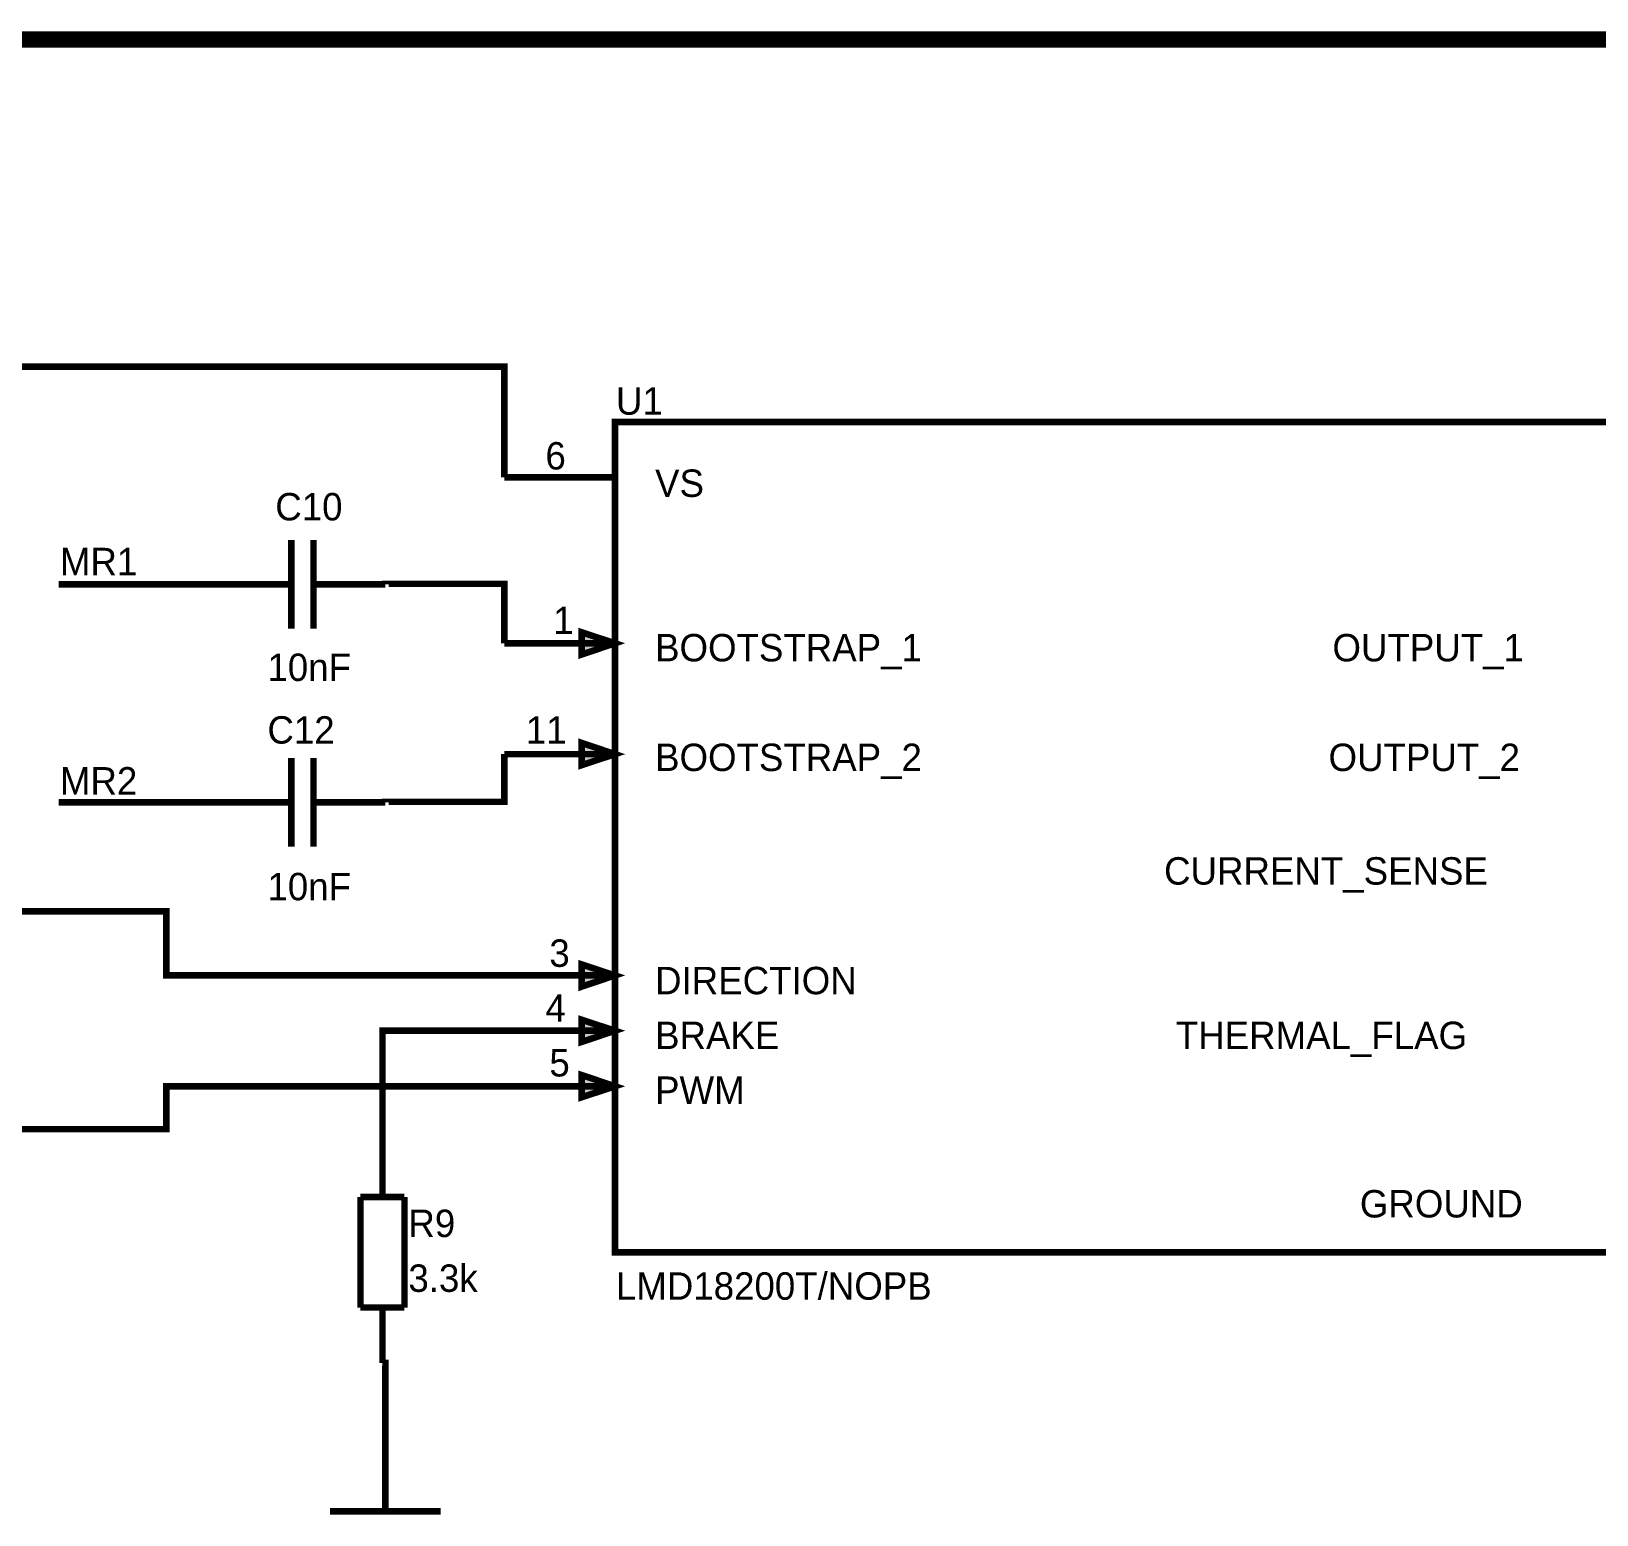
# Model space of a CAD drawing. Header units: millimetres. Extents: x 0 to 394, y 0 to 282.
# Drawn here: x 38.8 to 110.6, y 137.3 to 205.4 of the extents above; entities that cross this region are included whole.
import ezdxf

# ---------------------------------------------------------------- set-up
doc = ezdxf.new("R2010")
doc.units = ezdxf.units.MM
doc.layers.add('Sheet', color=255, linetype='Continuous')

msp = doc.modelspace()

# ---------------------------------------------------------------- linework, layer by layer
at = {"layer": 'Sheet'}
for points, const_width in [([(5.009, 204.997), (220.008, 204.997)], 0.749), ([(30.008, 189.982), (60.466, 189.982), (60.466, 184.905)], 0.3), ([(65.542, 184.905), (60.466, 184.905)], 0.3), ([(50.695, 177.965), (50.695, 182.03)], 0.3), ([(51.706, 182.03), (51.706, 177.965)], 0.3), ([(47.393, 179.997), (40.015, 179.997)], 0.3), ([(49.931, 179.997), (47.393, 179.997)], 0.3), ([(49.931, 179.997), (50.695, 179.997)], 0.3), ([(52.469, 179.997), (51.706, 179.997)], 0.3), ([(52.469, 179.997), (55.007, 179.997)], 0.3), ([(60.466, 177.291), (60.466, 180.02), (55.007, 180.02), (55.007, 179.997)], 0.3), ([(65.542, 177.291), (60.466, 177.291)], 0.3), ([(50.695, 167.958), (50.695, 172.023)], 0.3), ([(51.706, 172.023), (51.706, 167.958)], 0.3), ([(60.466, 172.203), (60.466, 170.013), (55.007, 170.013), (55.007, 169.991)], 0.3), ([(65.542, 172.203), (60.466, 172.203)], 0.3), ([(47.393, 169.991), (40.015, 169.991)], 0.3), ([(49.931, 169.991), (47.393, 169.991)], 0.3), ([(49.931, 169.991), (50.695, 169.991)], 0.3), ([(52.469, 169.991), (51.706, 169.991)], 0.3), ([(52.469, 169.991), (55.007, 169.991)], 0.3), ([(37.465, 164.993), (40.015, 164.993)], 0.3), ([(40.015, 164.993), (44.956, 164.993), (44.956, 162.05), (60.466, 162.05)], 0.3), ([(65.542, 162.05), (60.466, 162.05)], 0.3), ([(60.466, 159.512), (54.873, 159.512), (54.873, 154.425)], 0.3), ([(65.542, 159.512), (60.466, 159.512)], 0.3), ([(40.015, 154.997), (44.956, 154.997), (44.956, 156.963), (60.466, 156.963)], 0.3), ([(65.542, 156.963), (60.466, 156.963)], 0.3), ([(37.465, 154.997), (40.015, 154.997)], 0.3), ([(54.873, 151.886), (54.873, 154.425)], 0.3), ([(53.862, 146.81), (53.862, 151.886)], 0.3), ([(53.862, 151.886), (55.883, 151.886)], 0.3), ([(55.883, 151.886), (55.883, 146.81)], 0.3), ([(55.883, 146.81), (53.862, 146.81)], 0.3), ([(54.873, 146.81), (54.873, 144.272)], 0.3), ([(54.873, 144.272), (55.007, 144.272), (55.007, 139.993)], 0.3), ([(55.007, 139.993), (55.007, 137.455)], 0.3), ([(52.469, 137.455), (57.546, 137.455)], 0.3)]:
    msp.add_lwpolyline(points, dxfattribs=dict(at, const_width=const_width))
for points, const_width in [([(65.542, 187.443), (111.262, 187.443), (111.262, 149.348), (65.542, 149.348), (65.542, 187.443)], 0.3), ([(65.542, 187.443), (65.542, 149.348), (111.262, 149.348), (111.262, 187.443), (65.542, 187.443), (65.542, 187.443)], 0.0991), ([(64.014, 177.796), (65.542, 177.291), (64.014, 176.774), (64.014, 177.796)], 0.3), ([(64.014, 177.796), (65.542, 177.291), (64.014, 176.774), (64.014, 177.796)], 0.0991), ([(64.014, 172.72), (65.542, 172.203), (64.014, 171.698), (64.014, 172.72)], 0.3), ([(64.014, 172.72), (65.542, 172.203), (64.014, 171.698), (64.014, 172.72)], 0.0991), ([(64.014, 162.556), (65.542, 162.05), (64.014, 161.534), (64.014, 162.556)], 0.3), ([(64.014, 162.556), (65.542, 162.05), (64.014, 161.534), (64.014, 162.556)], 0.0991), ([(64.014, 160.018), (65.542, 159.512), (64.014, 158.996), (64.014, 160.018)], 0.3), ([(64.014, 160.018), (65.542, 159.512), (64.014, 158.996), (64.014, 160.018)], 0.0991), ([(64.014, 157.479), (65.542, 156.963), (64.014, 156.457), (64.014, 157.479)], 0.3), ([(64.014, 157.479), (65.542, 156.963), (64.014, 156.457), (64.014, 157.479)], 0.0991)]:
    msp.add_lwpolyline(points, close=True, dxfattribs=dict(at, const_width=const_width))
for points in [[(63.958, 176.715), (65.689, 177.292), (63.958, 177.869)], [(63.958, 171.635), (65.689, 172.212), (63.958, 172.789)], [(63.958, 161.475), (65.689, 162.052), (63.958, 162.629)], [(63.958, 158.935), (65.689, 159.512), (63.958, 160.089)], [(63.958, 156.395), (65.689, 156.972), (63.958, 157.549)]]:
    msp.add_solid(points, dxfattribs=at)

# ---------------------------------------------------------------- texts
for s, height, p in [('U1', 1.2579, (65.587, 187.78)), ('6', 1.258, (62.352, 185.265)), ('VS', 1.2579, (67.384, 184.007)), ('C10', 1.2579, (49.954, 182.929)), ('MR1', 1.2579, (40.071, 180.413)), ('1', 1.258, (62.712, 177.717)), ('BOOTSTRAP_1', 1.25786, (67.384, 176.46)), ('OUTPUT_1', 1.2579, (98.47, 176.46)), ('10nF', 1.2579, (49.594, 175.561)), ('C12', 1.2579, (49.594, 172.686)), ('11', 1.2579, (61.454, 172.686)), ('BOOTSTRAP_2', 1.25786, (67.384, 171.428)), ('OUTPUT_2', 1.2579, (98.29, 171.428)), ('MR2', 1.2579, (40.071, 170.35)), ('CURRENT_SENSE', 1.25786, (90.743, 166.217)), ('10nF', 1.2579, (49.594, 165.498)), ('3', 1.258, (62.532, 162.443)), ('DIRECTION', 1.2579, (67.384, 161.186)), ('4', 1.258, (62.352, 159.928)), ('BRAKE', 1.2579, (67.384, 158.67)), ('THERMAL_FLAG', 1.25786, (91.282, 158.67)), ('5', 1.258, (62.532, 157.412)), ('PWM', 1.2579, (67.384, 156.154)), ('GROUND', 1.2579, (99.728, 150.943)), ('R9', 1.2579, (56.063, 150.045)), ('3.3k', 1.2579, (56.063, 147.529)), ('LMD18200T/NOPB', 1.25786, (65.587, 147.169))]:
    msp.add_text(s, height=height, dxfattribs=at).set_placement(p)

doc.saveas('drawing.dxf')
